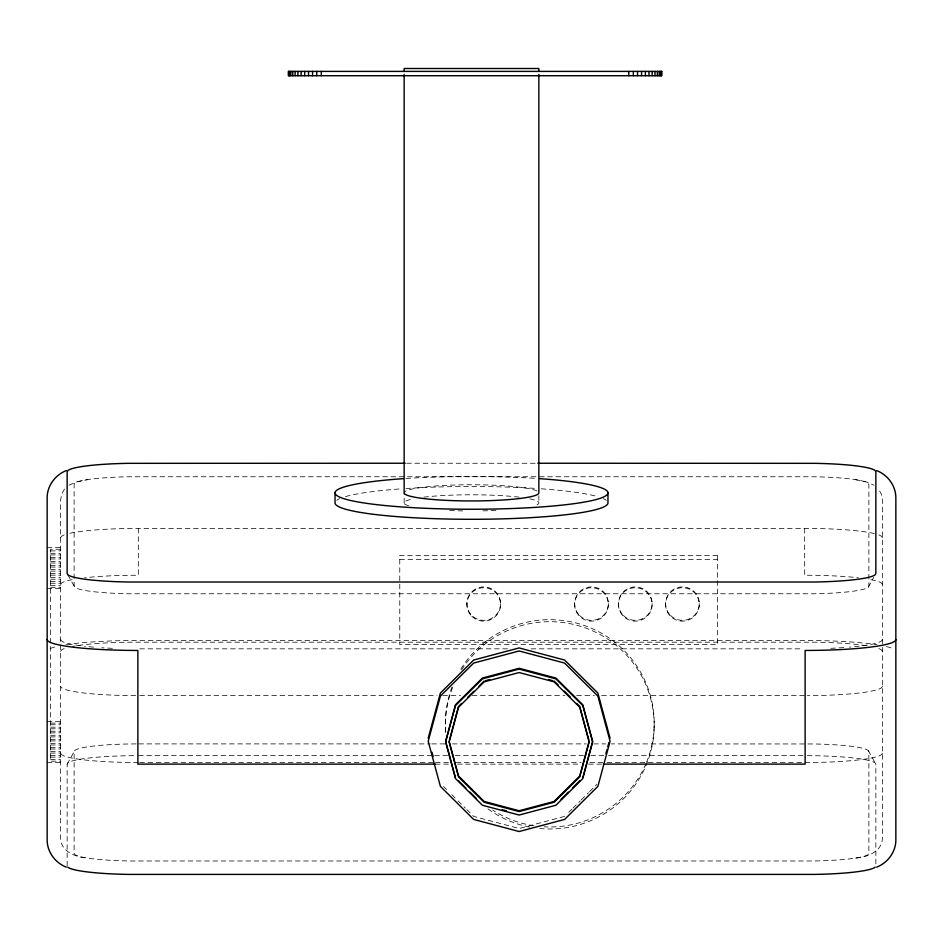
<?xml version="1.0" encoding="UTF-8"?>
<svg xmlns="http://www.w3.org/2000/svg" width="943" height="943" viewBox="0 0 943 943"><rect width="100%" height="100%" fill="white"/><g stroke="black" fill="none" stroke-linecap="round" stroke-linejoin="round"><path stroke-width="0.71" stroke-dasharray="4.71 3.54" d="M60.623 537.758L61.307 536.496A77.232 9.277 0 0 1 65.303 534.528M60.623 584.566L61.307 583.304A77.232 9.277 0 0 1 73.66 579.356M60.623 651.436L61.307 650.175A77.232 9.277 0 0 1 66.529 647.829M67.142 865.91L67.142 764.231L67.79 763.04A70.69 8.499 0 0 1 128.649 755.732L135.709 755.673M136.134 743.909L129.568 743.968A63.7 7.65 0 0 0 74.721 750.557L74.12 751.665L74.12 853.297L74.721 854.405A63.7 7.65 0 0 0 129.568 860.983L813.432 860.983A63.7 7.65 0 0 0 868.279 854.405L868.88 853.297L868.88 751.665L868.279 750.557A63.7 7.65 0 0 0 813.432 743.968L611.37 743.897M868.279 587.183L868.88 586.086L868.88 484.443L868.279 483.346A63.7 7.65 0 0 0 813.432 476.757L129.568 476.757A63.7 7.65 0 0 0 74.721 483.346L74.12 484.443L74.12 586.086L74.721 587.183A63.7 7.65 0 0 0 129.568 593.772L813.432 593.772A63.7 7.65 0 0 0 868.279 587.183L873.819 577.199M882.377 639.495L881.693 640.757A77.232 9.277 0 0 1 849.419 647.146M882.377 686.304L881.693 687.565A77.232 9.277 0 0 1 815.2 695.557L807.314 695.616M882.377 753.174L881.693 754.435A77.232 9.277 0 0 1 815.2 762.427L606.101 762.51M67.142 764.231L74.721 750.557M64.501 489.075L61.802 493.778L60.623 499.672L60.623 838.068C60.741 851.741 75.888 857.222 87.345 858.059M568.759 812.265L571.882 809.165M572.92 808.127L580.204 800.902M581.242 799.876L588.526 792.639M589.564 791.613L596.848 784.387M69.028 485.185L77.185 481.708L87.345 479.681M564.598 816.39L519.133 828.484L473.669 816.39L466.396 809.165M855.655 858.059C867.112 857.222 882.259 851.741 882.377 838.068L882.377 499.672L881.198 493.778L878.499 489.075M874.385 533.597A77.232 9.277 0 0 0 815.2 528.504L127.8 528.504A77.232 9.277 0 0 0 68.615 533.597M406.669 463.249L536.331 463.249M47.15 547.659L60.623 547.659M60.623 549.274L50.521 549.274L50.521 761.166L60.623 761.166M50.521 550.889L60.623 550.889M50.521 553.317L60.623 553.317M50.521 554.932L60.623 554.932M50.521 557.36L60.623 557.36M50.521 558.975L60.623 558.975M399.773 559.529L717.588 559.529M50.521 561.403L60.623 561.403M50.521 563.03L60.623 563.03M50.521 565.458L60.623 565.458M50.521 567.073L60.623 567.073M50.521 569.501L60.623 569.501M50.521 571.116L60.623 571.116M50.521 573.544L60.623 573.544M50.521 575.159L60.623 575.159M50.521 577.587L60.623 577.587M50.521 579.214L60.623 579.214M50.521 581.642L60.623 581.642M50.521 583.257L60.623 583.257M50.521 585.686L60.623 585.686M50.521 587.3L60.623 587.3M47.15 588.632L60.623 588.632M139.788 648.831L507.534 648.831M531.074 648.831L803.212 648.831M139.788 695.639L436.927 695.639M442.821 695.639L460.467 695.639M472.231 695.639L564.904 695.639M576.68 695.639L594.326 695.639M601.681 695.639L804.685 695.639M47.15 721.525L60.623 721.525M50.521 723.128L60.623 723.128M50.521 724.743L60.623 724.743M50.521 727.171L60.623 727.171M50.521 728.798L60.623 728.798M50.521 731.226L60.623 731.226M50.521 732.841L60.623 732.841M50.521 735.269L60.623 735.269M50.521 736.884L60.623 736.884M50.521 739.312L60.623 739.312M50.521 740.927L60.623 740.927M50.521 743.355L60.623 743.355M138.762 743.897L430.279 743.897M431.753 743.897L445.002 743.897M452.357 743.897L586.334 743.897M593.701 743.897L605.477 743.897M50.521 744.982L60.623 744.982M50.521 747.41L60.623 747.41M50.521 749.025L60.623 749.025M50.521 751.453L60.623 751.453M50.521 753.068L60.623 753.068M50.521 755.496L60.623 755.496M138.538 755.649L433.191 755.649M434.664 755.649L447.925 755.649M455.292 755.649L583.469 755.649M590.837 755.649L607.044 755.649M608.518 755.649L804.462 755.649M50.521 757.111L60.623 757.111M50.521 759.539L60.623 759.539M47.15 762.486L60.623 762.486M139.788 762.51L433.992 762.51M435.466 762.51L448.703 762.51M456.058 762.51L581.088 762.51M589.917 762.51L604.628 762.51M435.418 764.125L450.141 764.125M457.508 764.125L581.23 764.125M588.597 764.125L601.858 764.125M135.686 695.616L127.8 695.557A77.232 9.277 0 0 1 61.307 687.565L60.623 686.304M807.291 755.673L814.351 755.732A70.69 8.499 0 0 1 875.21 763.04L875.858 764.231L875.858 865.91M138.315 762.51L127.8 762.427A77.232 9.277 0 0 1 61.307 754.435L60.623 753.174M855.655 479.681L865.815 481.708L873.972 485.185M443.505 786.45L446.628 789.55M451.827 794.713L457.025 799.876M458.074 800.902L465.347 808.127M868.279 750.557L875.858 764.231M67.79 574.7L74.721 587.183M882.377 537.758L881.693 536.496A77.232 9.277 0 0 0 876.471 534.151M882.377 584.566L881.693 583.304A77.232 9.277 0 0 0 869.34 579.356M882.377 651.436L881.693 650.175A77.232 9.277 0 0 0 876.471 647.829M60.623 639.495L61.307 640.757A77.232 9.277 0 0 0 83.267 646.108M804.685 528.422L804.685 575.23L815.2 575.313A77.232 9.277 0 0 1 858.531 577.811M699.27 603.626L699.27 604.428A16.844 16.715 0 0 1 674.009 618.914A16.844 16.715 0 0 1 674.009 589.953A16.844 16.715 0 0 1 699.27 604.428M665.593 603.626L665.593 604.428M654.147 726.193L654.147 728.208M652.12 603.626L652.12 604.428A16.844 16.715 0 0 1 626.859 618.914A16.844 16.715 0 0 1 626.859 589.953A16.844 16.715 0 0 1 652.12 604.428M618.443 603.626L618.443 604.428M608.341 603.626L608.341 604.428A16.844 16.715 0 0 1 583.08 618.914A16.844 16.715 0 0 1 583.08 589.953A16.844 16.715 0 0 1 608.341 604.428M574.664 603.626L574.664 604.428M538.854 495.723L538.854 502.89M500.568 603.626A16.844 16.715 0 0 1 475.307 618.101A16.844 16.715 0 0 1 475.307 589.151A16.844 16.715 0 0 1 500.568 603.626L500.568 604.428M466.891 603.626L466.891 604.428M445.426 720.476L445.426 722.491M404.146 502.89L404.146 492.859A67.354 8.086 0 0 1 471.5 484.761A67.354 8.086 0 0 1 538.854 492.859M138.315 528.422L138.315 575.23L127.8 575.313A77.232 9.277 0 0 0 84.469 577.811M529.836 498.847A67.354 8.086 0 0 1 534.386 505.79M495.9 510.434A67.354 8.086 0 0 1 480.293 510.906M462.707 510.906A67.354 8.086 0 0 1 447.1 510.434M408.614 505.79A67.354 8.086 0 0 1 413.164 498.847M423.867 497.161A67.354 8.086 0 0 1 519.133 497.161M405.95 478.478A136.464 16.396 0 0 1 537.05 478.478M336.722 500.32A136.464 16.396 0 0 1 339.692 498.647M345.433 496.619A136.464 16.396 0 0 1 401.742 488.804M405.95 488.509A136.464 16.396 0 0 1 537.05 488.509M541.258 488.804A136.464 16.396 0 0 1 597.567 496.619M603.308 498.647A136.464 16.396 0 0 1 606.278 500.32M50.238 648.56A90.728 10.903 0 0 1 56.509 646.556M65.904 644.741A90.728 10.903 0 0 1 137.878 640.486L805.122 640.486A90.728 10.903 0 0 1 877.096 644.741M112.37 648.312A77.232 9.277 0 0 1 101.785 647.758M93.581 647.146A77.232 9.277 0 0 1 84.469 646.25M843.737 647.582A77.232 9.277 0 0 1 830.63 648.312M866.393 645.731A77.232 9.277 0 0 0 815.2 642.183L127.8 642.183A77.232 9.277 0 0 0 72.293 646.485M460.844 669.047A104.402 103.647 0 0 1 596.919 630.843A104.402 103.647 0 0 1 646.521 762.321M645.967 763.641A104.402 103.647 0 0 1 544.052 826.822M534.021 825.785A104.402 103.647 0 0 1 492.694 810.108M445.733 731.874A104.402 103.647 0 0 1 452.003 687.011M886.491 646.556A90.728 10.903 0 0 1 892.762 648.56M461.599 669.872A104.402 103.647 0 0 1 591.273 630.242A104.402 103.647 0 0 1 650.882 751.241A104.402 103.647 0 0 1 539.761 828.52M529.754 827.07A104.402 103.647 0 0 1 487.967 808.882M445.626 732.463A104.402 103.647 0 0 1 453.053 686.363M717.588 555.486L399.773 555.486L399.773 644.529L717.588 644.529L717.588 555.486M471.818 616.25A16.844 16.715 0 0 0 499.99 608.754A16.844 16.715 0 0 0 479.374 588.279A16.844 16.715 0 0 0 471.818 616.25M579.591 615.449A16.844 16.715 0 0 0 607.764 607.952A16.844 16.715 0 0 0 587.147 587.477A16.844 16.715 0 0 0 579.591 615.449M623.382 615.449A16.844 16.715 0 0 0 651.554 607.952A16.844 16.715 0 0 0 630.926 587.477A16.844 16.715 0 0 0 623.382 615.449M670.532 615.449A16.844 16.715 0 0 0 698.704 607.952A16.844 16.715 0 0 0 678.076 587.477A16.844 16.715 0 0 0 670.532 615.449"/><path stroke-width="1.41" d="M428.205 738.216L440.393 693.081L473.669 660.029L519.133 647.935L564.598 660.029L597.886 693.081L610.074 738.216M449.505 739.854L458.51 706.496L461.575 703.443M589.151 741.245L579.768 775.995L554.142 801.444L519.133 810.756L484.136 801.444L458.51 775.995L449.127 741.245M582.786 777.727L592.64 741.245L582.786 704.763L555.887 678.052L519.133 668.281L482.392 678.052L455.481 704.763L445.638 741.245L455.481 777.727M605.877 753.728L607.021 749.496M607.787 746.679L608.93 742.447M467.728 697.337L473.881 691.231M479.009 686.139L484.136 681.058M561.061 799.299L568.299 792.108M572.436 788.006L579.686 780.816M66.364 470.569C55.366 474.812 47.185 485.704 47.15 497.609L47.15 840.13C47.185 852.036 55.366 862.928 66.364 867.171M876.636 867.171C887.634 862.928 895.815 852.036 895.85 840.13L895.85 497.609C895.815 485.704 887.634 474.812 876.636 470.569M485.527 680.681L489.735 679.561M405.207 463.249L128.649 463.331A70.69 8.499 0 0 0 67.79 470.64L67.142 471.83L67.142 573.521L67.79 574.7A70.69 8.499 0 0 0 128.649 582.02L814.351 582.02A70.69 8.499 0 0 0 875.21 574.7L875.858 573.521L875.858 471.83L875.21 470.64A70.69 8.499 0 0 0 814.351 463.331L537.793 463.249M435.418 764.125L137.878 764.125L137.878 650.446A90.728 10.903 0 0 1 47.15 639.554M603.331 764.125L805.122 764.125L805.122 650.446A90.728 10.903 0 0 0 895.85 639.554M548.543 679.561L552.739 680.681M502.171 809.707L506.415 810.827M554.142 681.058L558.244 685.125M564.397 691.231L570.539 697.337M576.692 703.443L579.768 706.496L588.774 739.854M458.593 780.816L465.83 788.006M469.968 792.108L476.18 798.273M432.012 752.314L433.155 756.545M661.444 71.397L661.444 75.723M660.607 71.397L660.607 75.723M659.24 71.397L659.24 75.723M657.354 71.397L657.354 75.723M654.984 71.397L654.984 75.723M652.167 71.397L652.167 75.723M648.961 71.397L648.961 75.723M645.401 71.397L645.401 75.723M641.57 71.397L641.57 75.723M637.539 71.397L637.539 75.723M633.342 71.397L633.342 75.723M628.781 71.397L628.781 75.723M607.964 492.859L607.964 502.89A136.464 16.396 0 0 1 471.5 519.287A136.464 16.396 0 0 1 335.036 502.89L335.036 492.859M538.854 71.456L538.854 68.509L404.146 68.509L404.146 71.456M538.854 74.403L538.854 492.859A67.354 8.086 0 0 1 471.5 500.945A67.354 8.086 0 0 1 404.146 492.859L404.146 74.403M321.315 71.397L321.315 75.723M316.754 71.397L316.754 75.723M312.569 71.397L312.569 75.723M308.526 71.397L308.526 75.723M304.695 71.397L304.695 75.723M301.147 71.397L301.147 75.723M297.941 71.397L297.941 75.723M295.124 71.397L295.124 75.723M292.754 71.397L292.754 75.723M290.868 71.397L290.868 75.723M289.489 71.397L289.489 75.723M288.664 71.397L288.664 75.723M539.726 478.655A136.464 16.396 0 0 1 576.032 503.397A136.464 16.396 0 0 1 366.968 503.397A136.464 16.396 0 0 1 403.274 478.655M67.79 867.1A70.69 8.499 0 0 0 128.649 874.409L814.351 874.409A70.69 8.499 0 0 0 875.21 867.1M440.393 696.111L428.205 741.245L440.393 786.379L473.669 819.432L519.133 831.526L564.598 819.432L597.886 786.379L610.074 741.245L597.886 696.111L564.598 663.07L519.133 650.976L473.669 663.07L440.393 696.111M455.481 705.576L445.638 742.058L455.481 778.541L482.392 805.251L519.133 815.023L555.887 805.251L582.786 778.541L592.64 742.058L582.786 705.576L555.887 678.866L519.133 669.094L482.392 678.866L455.481 705.576M458.51 707.309L449.127 742.058L458.51 776.808L484.136 802.245L519.133 811.558L554.142 802.245L579.768 776.808L589.151 742.058L579.768 707.309L554.142 681.86L519.133 672.548L484.136 681.86L458.51 707.309M661.75 71.397L288.358 71.397L288.358 75.723L661.75 75.723L661.75 71.397"/></g></svg>
